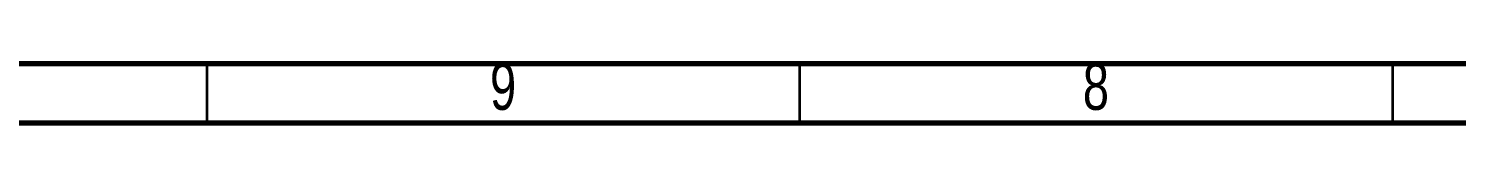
# Model space of a CAD drawing. Header units: millimetres. Extents: x 0 to 589, y 0 to 415.
# Drawn here: x 136.9 to 257.4, y 410 to 415.1 of the extents above; entities that cross this region are included whole.
import ezdxf

# ---------------------------------------------------------------- set-up
doc = ezdxf.new("R2010")
doc.units = ezdxf.units.MM
doc.styles.add('SLDTEXTSTYLE1', font='TXT', dxfattribs={"width": 0.75})

msp = doc.modelspace()

# ---------------------------------------------------------------- linework, layer by layer
at = {"color": 7, "linetype": 'Continuous', "lineweight": 70}
for p, q in [((15, 415), (589, 415)), ((20, 410), (584, 410))]:
    msp.add_line(p, q, dxfattribs=at)
at = {"color": 9, "linetype": 'Continuous', "lineweight": 35}
for p, q in [((152, 410), (152, 415)), ((202, 410), (202, 415)), ((252, 410), (252, 415))]:
    msp.add_line(p, q, dxfattribs=at)

# ---------------------------------------------------------------- texts
at = {"color": 7, "linetype": 'Continuous', "lineweight": 0, "char_height": 3.9688, "attachment_point": 2, "style": 'SLDTEXTSTYLE1'}
for s, insert in [('9', (176.96, 415.0602)), ('8', (226.96, 415.0602))]:
    msp.add_mtext(s, dxfattribs=dict(at, insert=insert))

doc.saveas('drawing.dxf')
